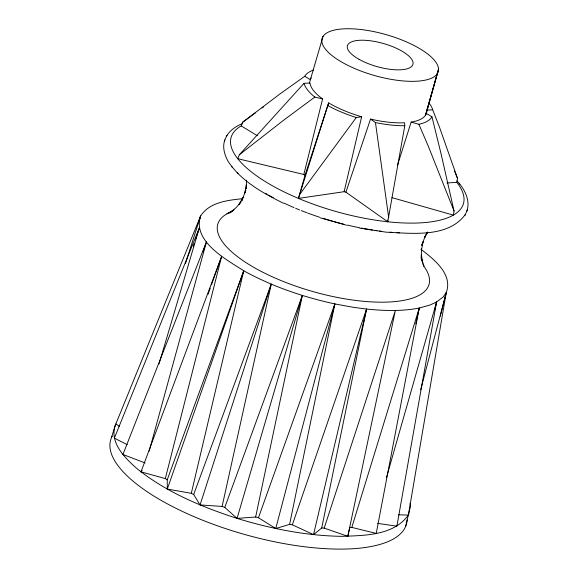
<?xml version="1.0" encoding="UTF-8"?>
<svg xmlns="http://www.w3.org/2000/svg" width="578" height="578" viewBox="0 0 578 578"><rect width="100%" height="100%" fill="white"/><g stroke="black" fill="none" stroke-linecap="round" stroke-linejoin="round"><path stroke-width="0.87" d="M246.481 180.22L246.3 188.703L246.394 184.628L244.761 193.03L245.874 190.083M421.499 248.619L421.275 258.72L421.376 254.551L422.648 262.925L421.572 259.052M224.885 139.847C222.176 146.819 224.474 154.586 227.855 160.908C240.636 180.835 262.253 192.655 282.873 202.972L283.393 203.218M466.851 211.078C470.723 200.212 464.315 188.616 456.923 180.842M420.871 249.248C433.782 259.103 453.174 274.153 446.23 292.641L408.357 515.085C393.64 535.611 364.732 535.474 341.938 536.341C306.304 535.82 271.046 528.762 237.052 518.394C201.606 506.848 166.298 492.246 137.037 468.664C124.841 457.964 108.339 441.765 115.86 423.927L200.559 216.085C209.25 202.322 227.45 200.263 242.261 198.724M345.904 192.163L370.527 119.082A60.401 21.256 15.9 0 0 404.614 122.76L404.788 125.729L387.744 221.771L345.904 192.163L344.127 191.701L298.443 198.399L305.032 175.257L328.636 102.87A60.401 21.256 15.9 0 0 361.64 116.756L344.127 191.701M397.368 165.604L411.146 122.095A60.401 21.256 15.9 0 0 426.34 113.425L431.961 116.835L441.173 154.275L454.055 211.021L453.34 215.124L391.906 197.625M313.305 70.119A66.997 23.568 15.9 0 0 304.729 76.296L279.781 94.077L242.746 122.16L241.214 125.917A120.809 42.505 15.9 0 0 342.747 213.347A120.809 42.505 15.9 0 0 456.808 182.352L457.509 178.371L439.388 126.943L432.705 109.791A66.997 23.568 15.9 0 0 429.086 103.122M440.335 316.159L446.23 292.641L443.116 296.984L436.592 301.969L396.884 526.182L377.672 523.393M434.75 309.873L436.592 301.969L430.083 304.989L419.245 308.045L376.235 533.422L351.807 527.403L349.748 527.613L347.804 536.305L324.193 528.111L321.715 527.989L313.529 534.628L292.352 524.817L289.614 524.376L275.757 528.523L258.445 517.758L255.642 517.021L237.052 518.394L224.791 507.405L222.111 506.429L200.053 504.934L193.681 494.479L191.304 493.323L167.28 489.053L167.23 479.841L243.75 270.786C226.627 259.63 192.243 241.51 200.559 216.085L198.962 221.244M421.463 250.144L423.096 241.741L421.702 245.426L425.531 235.325M289.614 524.376L334.857 303.934C303.197 297.049 272.166 286.457 243.75 270.786L167.28 489.053M321.715 527.989L366.582 309.064C384.074 310.834 401.905 311.426 419.245 308.045L415.799 323.774M255.642 517.021L302.345 295.423L224.791 507.405M405.539 526.637L410.488 506.35L410.127 503.221M347.804 536.305L395.366 310.465L324.193 528.111M222.111 506.429L271.27 284.116L193.681 494.479M191.304 493.323L243.75 270.786M313.529 534.628L366.582 309.064L353.288 307.315L334.857 303.934L258.445 517.758M303.826 174.469L322.596 98.917A60.401 21.256 15.9 0 1 310.003 82.972L303.985 83.34L239.292 154.81L237.746 158.697L303.826 174.469L305.032 175.257M165.322 478.598L221.656 256.329L140.974 471.843L165.322 478.598L167.23 479.841M446.23 292.641L420.661 389.789M275.757 528.523L334.857 303.934M149.189 451.136L206.491 241.741L122.926 454.481L145.114 462.935M426.34 113.425L438.55 69.085L425.48 115.21L437.308 73.681A60.401 21.256 15.9 0 0 362.001 29.651A60.401 21.256 15.9 0 0 341.208 61.788A60.401 21.256 15.9 0 0 437.308 73.681M436.592 301.969L386.386 477.804M309.36 83.16L323.037 36.4M298.443 198.399L328.636 102.87M159.029 363.938L199.294 228.014L114.357 438.138L127.232 444.655M237.052 518.394L302.345 295.423M419.245 308.045L351.807 527.403M111.467 437.69L115.304 425.105M185.437 263.655L200.559 216.085M200.053 504.934L271.27 284.116M193.247 246.394L194.071 243.887M195.725 238.873L199.294 228.014M366.582 309.064L292.352 524.817M203.023 251.77L206.491 241.741M208.123 294.108L210.248 288.162M211.454 284.802L221.656 256.329M425.856 234.466L424.736 237.442L427.778 232.298M245.238 191.744L241.712 201.05L243.121 197.336L238.779 204.677M226.403 136.487C229.639 130.39 235.867 126.322 242.139 123.735M359.762 228.129L386.039 232.161C411.442 233.302 448.131 238.172 465.333 214.438M224.343 141.075L226.944 135.266M464.799 215.666L467.4 209.85M408.913 513.907L408.357 515.085L398.675 514.81M299.751 194.36L356.265 117.544L361.64 116.756M239.328 203.998L240.983 201.975L236.091 207.675L229.639 213.015L233.295 210.378M427.424 232.125L426.318 233.476L427.409 232.204M140.974 471.843L142.116 470.514M239.292 154.81L284.34 119.668L314.822 97.068L322.596 98.917M242.746 122.16L255.635 112.696M262.123 107.963L263.568 106.916M226.973 213.817L234.032 209.85M426.687 110.16L432.705 109.791M446.939 182.951L456.808 182.352M346.554 225.232L320.212 217.783M411.146 122.095L418.884 124.299A66.997 23.568 15.9 0 0 431.961 116.835M304.729 76.296L310.343 79.713A60.401 21.256 15.9 0 1 311.21 77.929M241.214 125.917L257.391 135.743M115.86 423.927L119.458 426.412M370.527 119.082L375.454 122.565A66.997 23.568 15.9 0 0 404.788 125.729M459.113 183.277L459.915 184.18M231.821 166.753L232.623 167.649M237.204 172.757L237.963 173.595M422.793 263.9L423.992 266.104L421.622 259.06M418.884 124.299L428.298 146.198L454.055 211.021M454.481 171.081L457.509 178.371M375.454 122.565L388.705 217.639M387.643 220.03L387.744 221.771M356.265 117.544A66.997 23.568 15.9 0 1 327.856 105.593M314.822 97.068A66.997 23.568 15.9 0 1 303.985 83.34M407.093 519.94A153.755 54.101 15.9 0 1 243.923 534.26A153.755 54.101 15.9 0 1 112.226 436.13M423.515 265.822A109.827 38.639 15.9 0 1 312.879 291.55A109.827 38.639 15.9 0 1 232.197 211.367M399.615 232.797A120.809 42.505 15.9 0 1 396.934 232.659M391.862 232.313A120.809 42.505 15.9 0 1 390.143 232.168M381.401 231.258A120.809 42.505 15.9 0 1 379.616 231.034M376.928 230.673A120.809 42.505 15.9 0 1 375.122 230.42M372.405 230.015A120.809 42.505 15.9 0 1 364.718 228.722M362.991 228.404A120.809 42.505 15.9 0 1 361.264 228.079M359.538 227.746A120.809 42.505 15.9 0 1 347.349 225.088M343.859 224.235A120.809 42.505 15.9 0 1 334.265 221.699M333.398 221.453A120.809 42.505 15.9 0 1 323.015 218.34M319.598 217.234A120.809 42.505 15.9 0 1 307.807 213.101M306.976 212.798A120.809 42.505 15.9 0 1 301.239 210.58M299.621 209.937A120.809 42.505 15.9 0 1 295.625 208.282M294.043 207.618A120.809 42.505 15.9 0 1 284.058 203.116M273.25 197.662A120.809 42.505 15.9 0 1 268.553 195.068M267.029 194.194A120.809 42.505 15.9 0 1 265.533 193.312M359.14 59.375A34.044 11.979 15.9 0 0 412.605 65.148A34.044 11.979 15.9 0 0 368.771 40.597A34.044 11.979 15.9 0 0 359.14 59.375"/></g></svg>
